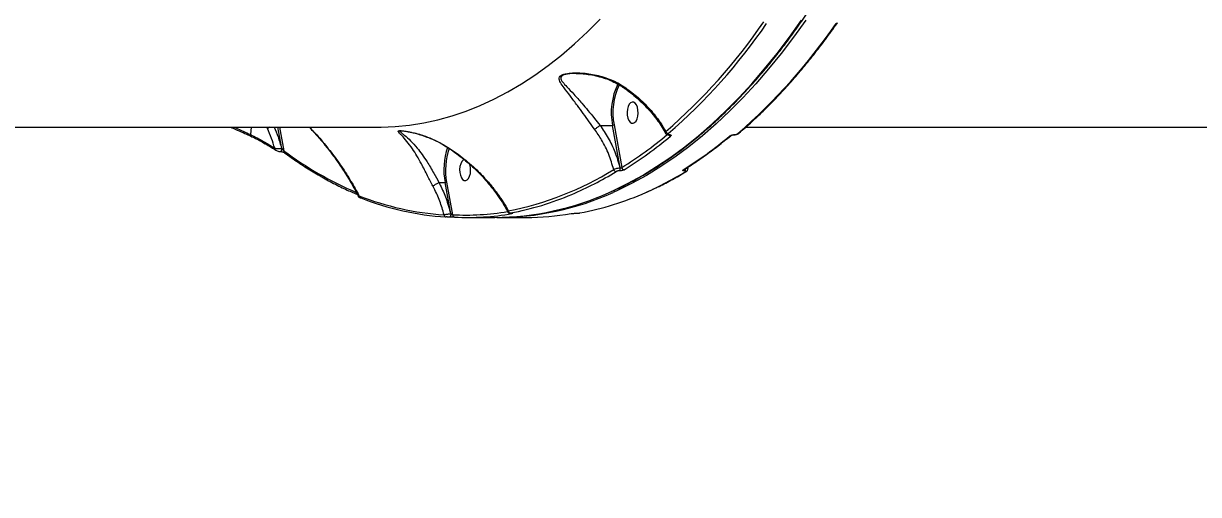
# Model space of a CAD drawing. Header units: millimetres. Extents: x -7735 to 7893, y -6545 to 6034.
# Drawn here: x 3934.3 to 4428.7, y -270.6 to -72.2 of the extents above; entities that cross this region are included whole.
import ezdxf

# ---------------------------------------------------------------- set-up
doc = ezdxf.new("R2010")
doc.units = ezdxf.units.MM
for name, color, linetype in [('DIKOM_ОБЪЕКТ', 7, 'Continuous'), ('DIKOM_РАЗМЕР_ЗОНА', 7, 'Continuous'), ('DIKOM_РАЗМЕР_ОБЪЕКТА', 7, 'Continuous')]:
    doc.layers.add(name, color=color, linetype=linetype)
doc.styles.add('style1', font='arial.ttf', dxfattribs={"width": 0.8})
doc.dimstyles.new('1-50', dxfattribs={"dimtxt": 300, "dimasz": 200, "dimexe": 100, "dimexo": 0, "dimgap": 100, "dimtad": 1, "dimtxsty": 'style1', "dimcen": 200, "dimclrd": 7, "dimclre": 7, "dimclrt": 7, "dimadec": 1, "dimazin": 2, "dimtfac": 1, "dimtmove": 0, "dimatfit": 2, "dimfxl": 0, "dimlwd": 25, "dimlwe": 18, "dimarcsym": 0})

# ---------------------------------------------------------------- blocks, each defined once
blk = doc.blocks.new('*D0')
at = {"layer": 'Defpoints', "color": 0, "transparency": 16777216}
for p in [(5893.22, 882.1), (-4595.74, 266.13), (5893.22, -5840.17)]:
    blk.add_point(p, dxfattribs=at)
at = {"layer": 'DIKOM_РАЗМЕР_ОБЪЕКТА', "color": 7, "lineweight": 18, "transparency": 16777216}
for p, q in [((5893.22, 882.1), (5893.22, -5940.17)), ((-4595.74, 266.13), (-4595.74, -5940.17))]:
    blk.add_line(p, q, dxfattribs=at)
at = {"layer": 'DIKOM_РАЗМЕР_ОБЪЕКТА', "color": 7, "lineweight": 25, "transparency": 16777216}
blk.add_line((-4395.74, -5840.17), (5693.22, -5840.17), dxfattribs=at)
at = {"layer": 'DIKOM_РАЗМЕР_ОБЪЕКТА', "color": 7, "transparency": 16777216}
for points in [[(-4395.74, -5806.84), (-4395.74, -5873.51), (-4595.74, -5840.17)], [(5693.22, -5806.84), (5693.22, -5873.51), (5893.22, -5840.17)]]:
    blk.add_solid(points, dxfattribs=at)
at = {"layer": 'DIKOM_РАЗМЕР_ОБЪЕКТА', "color": 7, "transparency": 16777216, "insert": (648.74, -5587), "char_height": 300, "attachment_point": 5, "style": 'style1'}
blk.add_mtext('10450', dxfattribs=at)
blk = doc.blocks.new('*D3')
at = {"layer": 'Defpoints', "color": 0, "transparency": 16777216}
for p in [(-6112.56, 266.13), (7893.22, 266.13), (7893.22, -6445.11)]:
    blk.add_point(p, dxfattribs=at)
at = {"layer": 'DIKOM_РАЗМЕР_ЗОНА', "color": 7, "lineweight": 18, "transparency": 16777216}
for p, q in [((-6112.56, 266.13), (-6112.56, -6545.11)), ((7893.22, 266.13), (7893.22, -6545.11))]:
    blk.add_line(p, q, dxfattribs=at)
at = {"layer": 'DIKOM_РАЗМЕР_ЗОНА', "color": 7, "lineweight": 25, "transparency": 16777216}
blk.add_line((-5912.56, -6445.11), (7693.22, -6445.11), dxfattribs=at)
at = {"layer": 'DIKOM_РАЗМЕР_ЗОНА', "color": 7, "transparency": 16777216}
for points in [[(-5912.56, -6411.77), (-5912.56, -6478.44), (-6112.56, -6445.11)], [(7693.22, -6411.77), (7693.22, -6478.44), (7893.22, -6445.11)]]:
    blk.add_solid(points, dxfattribs=at)
at = {"layer": 'DIKOM_РАЗМЕР_ЗОНА', "color": 7, "transparency": 16777216, "insert": (890.33, -6191.83), "char_height": 300, "attachment_point": 5, "style": 'style1'}
blk.add_mtext('13950', dxfattribs=at)

msp = doc.modelspace()

# ---------------------------------------------------------------- linework, layer by layer
at = {"layer": 'DIKOM_ОБЪЕКТ', "color": 7, "linetype": 'Continuous', "lineweight": 15}
for p, q in [((3821.657, -115.875), (4083.767, -115.875)), ((4030.152, -115.875), (4029.781, -118.96)), ((4036.963, -116.445), (4036.707, -115.875)), ((4042.973, -124.787), (4041.364, -115.875)), ((4042.066, -115.875), (4043.86, -125.816)), ((4176.907, -115.104), (4182.148, -115.104)), ((4185.374, -132.986), (4182.148, -115.104)), ((4182.82, -114.941), (4186.053, -132.861)), ((4238.24, -115.875), (4500.35, -115.875)), ((4029.957, -119.642), (4029.966, -119.647)), ((4205.772, -119.068), (4205.841, -119.068)), ((4205.977, -118.985), (4206.046, -118.985)), ((4233.27, -119.068), (4233.338, -119.068)), ((4233.475, -118.985), (4233.543, -118.985)), ((4042.406, -126.118), (4042.487, -126.118)), ((4042.892, -124.787), (4042.973, -124.787)), ((4185.327, -132.986), (4185.374, -132.986)), ((4213.905, -133.353), (4213.839, -132.725)), ((4185.043, -134.27), (4184.996, -134.27)), ((4212.299, -133.707), (4212.297, -133.709)), ((4212.52, -134.27), (4212.473, -134.27)), ((4109.147, -139.229), (4109.154, -139.227)), ((4109.154, -139.227), (4111.687, -139.227)), ((4114.093, -152.371), (4111.687, -139.227)), ((4112.358, -139.062), (4114.864, -152.749)), ((4114.065, -152.371), (4114.093, -152.371)), ((4139.386, -152.116), (4139.433, -152.112)), ((4139.386, -152.116), (4139.475, -152.116)), ((4139.433, -152.112), (4139.522, -152.112)), ((4139.475, -152.116), (4139.522, -152.112)), ((4166.904, -152.116), (4166.951, -152.112)), ((4166.904, -152.116), (4166.993, -152.116)), ((4166.951, -152.112), (4167.04, -152.112)), ((4166.993, -152.116), (4167.04, -152.112)), ((4113.58, -153.706), (4113.565, -153.706)), ((4113.58, -153.706), (4113.608, -153.706)), ((4113.608, -153.706), (4113.594, -153.706)), ((4121.011, -153.875), (4132.583, -153.875)), ((4134.297, -153.875), (4145.869, -153.875))]:
    msp.add_line(p, q, dxfattribs=at)
at = {"layer": 'DIKOM_ОБЪЕКТ', "color": 7, "linetype": 'Continuous', "lineweight": 15, "flags": 128}
for points in [[(4083.767, -115.875), (4084.761, -115.87), (4090.761, -115.633), (4096.754, -115.042), (4102.735, -114.095), (4108.699, -112.795), (4114.639, -111.142), (4120.551, -109.139), (4126.428, -106.786), (4132.266, -104.087), (4138.059, -101.042), (4143.801, -97.657), (4149.487, -93.933), (4155.112, -89.874), (4160.671, -85.483), (4166.158, -80.766), (4171.568, -75.726), (4176.897, -70.368)], [(4180.771, -143.321), (4182.608, -142.489), (4188.694, -139.499), (4194.733, -136.166), (4200.719, -132.495), (4206.648, -128.488), (4212.514, -124.149), (4218.314, -119.481), (4224.04, -114.489), (4229.691, -109.175), (4235.259, -103.546), (4240.741, -97.605), (4246.131, -91.358), (4251.426, -84.81), (4256.621, -77.966), (4261.712, -70.833)], [(4263.426, -70.833), (4258.336, -77.966), (4253.14, -84.81), (4247.846, -91.358), (4242.455, -97.605), (4236.973, -103.546), (4231.405, -109.175), (4225.755, -114.489), (4220.028, -119.481), (4214.229, -124.149), (4208.362, -128.488), (4202.433, -132.495), (4196.447, -136.166), (4190.408, -139.499), (4184.322, -142.489), (4182.424, -143.348)], [(4188.608, -112.002), (4189.016, -113.009), (4189.553, -113.752), (4190.176, -114.17), (4190.835, -114.231), (4191.476, -113.929), (4192.048, -113.289), (4192.503, -112.362), (4192.805, -111.224), (4192.93, -109.966), (4192.867, -108.691), (4192.622, -107.502), (4192.214, -106.495), (4191.677, -105.752), (4191.054, -105.333), (4190.395, -105.272), (4189.754, -105.574), (4189.182, -106.215), (4188.727, -107.141), (4188.425, -108.28), (4188.3, -109.538), (4188.363, -110.813), (4188.608, -112.002)], [(4040.253, -125.447), (4040.256, -125.449), (4040.296, -125.478)], [(4042.892, -124.787), (4042.92, -125.065), (4042.907, -125.347), (4042.854, -125.611), (4042.765, -125.835), (4042.647, -126.002), (4042.51, -126.097), (4042.403, -126.118)], [(4042.973, -124.787), (4043.001, -125.065), (4042.988, -125.347), (4042.935, -125.611), (4042.846, -125.835), (4042.727, -126.002), (4042.59, -126.097), (4042.489, -126.118)], [(4119.707, -129.459), (4119.292, -129.697), (4118.721, -130.337), (4118.266, -131.264), (4117.963, -132.403), (4117.839, -133.661), (4117.901, -134.936), (4118.146, -136.125)], [(4118.146, -136.125), (4118.554, -137.131), (4119.091, -137.874), (4119.715, -138.293), (4120.374, -138.354), (4121.015, -138.052), (4121.586, -137.412), (4122.042, -136.485), (4122.344, -135.347), (4122.469, -134.089), (4122.406, -132.814), (4122.161, -131.625), (4122.125, -131.509)], [(4075.985, -145.613), (4076.088, -145.644), (4076.246, -145.661)], [(4114.065, -152.371), (4114.092, -152.607), (4114.089, -152.849), (4114.057, -153.083), (4113.996, -153.294), (4113.912, -153.472), (4113.807, -153.604), (4113.689, -153.683), (4113.58, -153.706)], [(4114.093, -152.371), (4114.12, -152.607), (4114.118, -152.849), (4114.085, -153.083), (4114.025, -153.294), (4113.94, -153.472), (4113.835, -153.604), (4113.718, -153.683), (4113.608, -153.706)]]:
    msp.add_lwpolyline(points, dxfattribs=at)
at = {"layer": 'DIKOM_ОБЪЕКТ', "color": 7, "linetype": 'Continuous', "lineweight": 15}
for centre, radius, start, end in [((4044.062, 67.025), 244.739, 310.98478, 325.5447), ((4044.759, 66.58), 245.273, 310.98437, 325.54478), ((4074.006, 66.58), 245.273, 310.98437, 325.54478), ((4276.288, -71.585), 0.602, 266.38477, 322.17009), ((4209.332, -109.749), 27.706, 154.21613, 191.14499), ((4209.137, -109.75), 26.825, 154.01394, 191.15803), ((4042.002, -124.149), 9.205, 115.98696, 123.18675), ((4205.699, -117.41), 1.166, 195.66597, 266.21836), ((4234.884, -117.911), 0.663, 268.62714, 309.94386), ((4030.379, -119.169), 0.634, 160.77114, 228.19227), ((4094.565, 13.339), 172.466, 302.0373, 309.88712), ((4095.243, 12.912), 173.089, 302.03934, 310.03621), ((4206.645, -118.491), 1.122, 210.48139, 266.99886), ((4205.763, -118.752), 0.316, 273.27931, 312.57938), ((4205.833, -118.754), 0.315, 270.30546, 312.60214), ((4120.073, 12.951), 173.137, 302.04044, 310.03511), ((4231.443, -118.901), 0.711, 270.08067, 308.77221), ((4233.263, -118.755), 0.313, 270.47992, 312.70396), ((4233.33, -118.754), 0.314, 271.96429, 312.69838), ((4040.759, -124.885), 0.756, 168.86513, 228.01589), ((4044.617, -126.013), 0.783, 165.39209, 231.07067), ((4133.465, -5.106), 150.333, 233.41279, 246.83351), ((4140.371, -133.867), 29.18, 161.01034, 190.58551), ((4140.828, -133.909), 28.933, 161.64098, 190.26043), ((4184.035, -133.338), 1.339, 315.88367, 15.24966), ((4184.081, -133.338), 1.34, 315.90872, 15.22462), ((4187.152, -132.707), 1.109, 187.98038, 265.63126), ((4211.72, -133.448), 1.114, 312.50607, 4.09283), ((4211.761, -133.442), 1.123, 312.51079, 5.2284), ((4113.591, -22.884), 130.559, 280.91855, 301.93065), ((4109.031, -12.852), 142.767, 293.10643, 301.50676), ((4183.722, -133.475), 1.1, 191.1479, 265.771), ((4137.851, -12.079), 143.649, 293.98515, 301.49041), ((4211.932, -133.119), 0.694, 269.43472, 301.63456), ((4212.893, -133.875), 0.697, 269.49297, 301.23476), ((4131.926, -35.589), 118.288, 270.31793, 294.38933), ((4133.743, -36.02), 117.852, 269.85248, 294.39725), ((4145.66, -30.209), 123.91, 280.60631, 294.09405), ((4076.319, -144.843), 0.839, 173.78586, 246.5127), ((4118.754, -35.151), 117.833, 248.4566, 266.36133), ((4119.612, -35.812), 118.1, 248.45707, 266.36118), ((4116.662, -31.107), 122.982, 280.56956, 293.174), ((4112.184, -152.768), 0.908, 178.66756, 265.74552), ((4115.784, -152.828), 0.923, 175.05763, 265.32006), ((4120.148, -41.05), 111.824, 267.29184, 279.18533), ((4121.005, -41.729), 112.145, 267.29332, 279.67597), ((4139.297, -151.028), 0.978, 183.04019, 265.51971), ((4139.861, -151.478), 0.801, 234.73384, 269.43491), ((4145.826, -41.368), 112.507, 270.02194, 279.6636)]:
    msp.add_arc(centre, radius, start, end, dxfattribs=at)
for points, knots in [([(4181.059, -143.228), (4181.618, -142.99), (4184.115, -141.925), (4188.512, -139.724), (4194.244, -136.62), (4199.928, -133.188), (4205.561, -129.462), (4211.14, -125.436), (4216.659, -121.116), (4222.115, -116.503), (4227.503, -111.602), (4232.818, -106.417), (4238.059, -100.951), (4243.219, -95.208), (4248.296, -89.193), (4253.285, -82.912), (4258.183, -76.367), (4262.985, -69.564), (4267.689, -62.51), (4272.291, -55.208), (4276.787, -47.664), (4281.175, -39.885), (4285.45, -31.876), (4289.61, -23.643), (4293.651, -15.192), (4297.571, -6.529), (4301.367, 2.338), (4305.036, 11.403), (4308.574, 20.66), (4311.981, 30.101), (4315.252, 39.719), (4318.385, 49.507), (4321.379, 59.458), (4324.231, 69.564), (4326.939, 79.818), (4329.501, 90.212), (4331.914, 100.738), (4334.178, 111.388), (4336.29, 122.154), (4338.25, 133.028), (4340.055, 144.003), (4341.703, 155.069), (4343.195, 166.218), (4344.529, 177.443), (4345.702, 188.734), (4346.717, 200.083), (4347.57, 211.482), (4348.262, 222.922), (4348.792, 234.394), (4349.157, 245.89), (4349.347, 256.137), (4349.373, 262.55), (4349.383, 265.124)], [0, 0, 0, 0, 0.0058772, 0.026268, 0.0466646, 0.0670672, 0.0874751, 0.107888, 0.1283052, 0.1487262, 0.1691504, 0.1895773, 0.2100068, 0.2304374, 0.2508696, 0.2713032, 0.2917373, 0.3121714, 0.3326061, 0.3530407, 0.373475, 0.3939091, 0.414343, 0.4347763, 0.4552088, 0.4756412, 0.4960728, 0.5165041, 0.5369347, 0.5573648, 0.5777943, 0.5982233, 0.6186518, 0.6390797, 0.6595072, 0.6799345, 0.7003611, 0.7207874, 0.7412133, 0.7616389, 0.7820642, 0.8024892, 0.8229139, 0.8433384, 0.8637627, 0.8841869, 0.9046108, 0.9250347, 0.9454585, 0.9658821, 0.9863058, 1, 1, 1, 1]), ([(4235.31, -118.42), (4236.265, -117.598), (4239.034, -115.215), (4243.563, -111.051), (4248.872, -105.838), (4254.103, -100.34), (4259.255, -94.568), (4264.323, -88.525), (4269.301, -82.212), (4273.439, -76.659), (4275.902, -73.174), (4276.764, -71.954)], [0, 0, 0, 0, 0.0652909, 0.1892526, 0.313229, 0.437217, 0.5612157, 0.6852229, 0.8092359, 0.9332511, 1, 1, 1, 1]), ([(4174.628, -116.755), (4173.862, -115.697), (4172.218, -113.426), (4169.803, -110.036), (4167.124, -106.35), (4164.345, -102.657), (4161.924, -99.53), (4160.435, -97.431), (4159.776, -96.091), (4159.619, -95.174), (4159.929, -94.566), (4160.468, -94.094), (4161.362, -93.633), (4163.378, -93.177), (4166.075, -92.964), (4170.166, -93.038), (4175.441, -93.767), (4180.539, -95.355), (4184.402, -97.157), (4186.154, -98.279), (4187.034, -98.842)], [0, 0, 0, 0, 0.0590537, 0.1267706, 0.196527, 0.2899968, 0.3861919, 0.4527685, 0.4864311, 0.520906, 0.5489138, 0.5542493, 0.5800479, 0.6152099, 0.6617388, 0.7094925, 0.8061444, 0.905604, 0.9525563, 1, 1, 1, 1]), ([(4166.792, -93.265), (4166.668, -93.261), (4165.547, -93.225), (4163.759, -93.374), (4161.766, -93.753), (4160.921, -94.17), (4160.455, -94.593), (4160.247, -95.145), (4160.548, -95.971), (4161.402, -97.191), (4163.154, -99.096), (4165.888, -101.964), (4168.927, -105.341), (4171.833, -108.8), (4174.411, -111.926), (4176.068, -114.147), (4176.901, -115.105), (4176.901, -115.106)], [0, 0, 0, 0, 0.00888518, 0.07971483, 0.12974017, 0.16530013, 0.1726403, 0.21169898, 0.26057309, 0.31138949, 0.41181985, 0.55500393, 0.7015788, 0.80512488, 0.91106632, 0.9999491, 1, 1, 1, 1]), ([(4166.793, -93.262), (4167.305, -93.265), (4168.747, -93.271), (4171.25, -93.491), (4174.324, -93.985), (4177.45, -94.761), (4180.555, -95.816), (4183.383, -97.105), (4185.512, -98.276), (4186.572, -99.05), (4186.866, -99.264)], [0, 0, 0, 0, 0.0739465, 0.2082635, 0.3566752, 0.5134839, 0.6608995, 0.8170961, 0.9491956, 1, 1, 1, 1]), ([(4186.895, -99.225), (4186.889, -99.204), (4186.877, -99.167), (4186.951, -98.999), (4187.013, -98.883), (4187.034, -98.842)], [0, 0, 0, 0, 0.4598316, 0.8140239, 1, 1, 1, 1]), ([(4187.034, -98.842), (4188.813, -100.15), (4192.417, -102.797), (4196.537, -106.775), (4199.827, -110.537), (4202.418, -113.995), (4203.853, -116.476), (4204.576, -117.725)], [0, 0, 0, 0, 0.2398766, 0.4858727, 0.6394179, 0.8185466, 1, 1, 1, 1]), ([(4186.873, -99.256), (4187.374, -99.602), (4188.869, -100.633), (4191.214, -102.513), (4193.895, -104.873), (4196.4, -107.363), (4198.708, -109.948), (4200.808, -112.608), (4202.654, -115.32), (4203.848, -117.258), (4204.355, -118.284), (4204.408, -118.392)], [0, 0, 0, 0, 0.0653913, 0.1949517, 0.3255285, 0.4569642, 0.5888087, 0.7203565, 0.8523245, 0.9844213, 1, 1, 1, 1]), ([(4021.397, -115.875), (4022.145, -116.183), (4023.102, -116.577), (4025.199, -117.433), (4027.33, -118.389), (4029.152, -119.265), (4029.963, -119.654)], [0, 0, 0, 0, 0.2502609, 0.3195918, 0.6975572, 1, 1, 1, 1]), ([(4022.855, -115.875), (4023.127, -115.981), (4025.633, -116.958), (4027.826, -118.017), (4029.781, -118.96)], [0, 0, 0, 0, 0.108413, 1, 1, 1, 1]), ([(4040.017, -124.739), (4039.603, -123.343), (4038.769, -120.535), (4037.567, -117.813), (4036.963, -116.445)], [0, 0, 0, 0, 0.4974104, 1, 1, 1, 1]), ([(4039.764, -115.875), (4040.345, -117.215), (4041.612, -120.137), (4042.442, -123.154), (4042.892, -124.787)], [0, 0, 0, 0, 0.4588312, 1, 1, 1, 1]), ([(4054.593, -115.875), (4055.248, -116.566), (4057.07, -118.489), (4059.889, -121.791), (4063.109, -125.817), (4066.249, -130.082), (4069.244, -134.497), (4071.982, -138.975), (4073.953, -142.455), (4074.914, -144.441), (4075.157, -144.942)], [0, 0, 0, 0, 0.0755217, 0.2101047, 0.3503644, 0.4970325, 0.6499629, 0.8009036, 0.9497592, 1, 1, 1, 1]), ([(4054.649, -115.875), (4055.242, -116.476), (4057.656, -118.924), (4061.465, -123.462), (4066.09, -129.426), (4069.563, -134.542), (4072.74, -139.65), (4074.394, -142.724), (4075.485, -144.752)], [0, 0, 0, 0, 0.0665673, 0.2708088, 0.4801279, 0.6894553, 0.7951216, 1, 1, 1, 1]), ([(4106.57, -140.63), (4105.834, -139.197), (4104.639, -136.873), (4103.043, -133.743), (4101.524, -130.876), (4099.823, -127.872), (4097.77, -124.631), (4095.593, -121.693), (4093.743, -119.642), (4092.498, -118.362), (4091.952, -117.715), (4092.052, -117.384), (4092.642, -117.278), (4093.881, -117.345), (4095.94, -117.646), (4098.635, -118.22), (4102.267, -119.244), (4106.564, -120.804), (4109.655, -122.484), (4111.215, -123.332)], [0, 0, 0, 0, 0.0742566, 0.1205052, 0.1678168, 0.2375809, 0.3094447, 0.4056728, 0.5047072, 0.5602509, 0.6168557, 0.6484777, 0.6753881, 0.7024597, 0.7386908, 0.7871108, 0.8368183, 0.9176553, 1, 1, 1, 1]), ([(4093.269, -117.38), (4093.246, -117.378), (4092.889, -117.358), (4092.677, -117.465), (4092.7, -117.761), (4093.495, -118.376), (4095.015, -119.557), (4097.215, -121.478), (4099.696, -124.198), (4102.027, -127.254), (4103.874, -130.047), (4105.538, -132.756), (4107.127, -135.698), (4108.614, -137.802), (4109.147, -139.228), (4109.147, -139.229)], [0, 0, 0, 0, 0.0025526, 0.0392156, 0.083714, 0.1649976, 0.2485927, 0.3934957, 0.5418367, 0.6467158, 0.7540217, 0.8225261, 0.8923317, 0.9999679, 1, 1, 1, 1]), ([(4093.269, -117.378), (4093.27, -117.378), (4093.325, -117.377), (4093.635, -117.387), (4094.24, -117.444), (4095.093, -117.556), (4095.763, -117.678), (4096.088, -117.737)], [0, 0, 0, 0, 0.0036952, 0.1831505, 0.4228889, 0.7194087, 1, 1, 1, 1]), ([(4096.088, -117.737), (4096.168, -117.751), (4096.704, -117.843), (4097.907, -118.11), (4099.79, -118.58), (4102.149, -119.294), (4104.977, -120.306), (4108.02, -121.673), (4110.153, -122.742), (4111.14, -123.395), (4111.172, -123.416)], [0, 0, 0, 0, 0.016767, 0.1129761, 0.2331904, 0.3832626, 0.5673253, 0.7845992, 0.9929302, 1, 1, 1, 1]), ([(4174.628, -116.755), (4174.647, -116.742), (4174.724, -116.691), (4174.942, -116.541), (4175.341, -116.259), (4175.881, -115.868), (4176.434, -115.46), (4176.746, -115.224), (4176.901, -115.106)], [0, 0, 0, 0, 0.0380705, 0.1491706, 0.361828, 0.5745279, 0.7872209, 1, 1, 1, 1]), ([(4182.643, -133.688), (4182.021, -131.573), (4180.759, -127.286), (4177.943, -121.577), (4175.629, -118.211), (4174.628, -116.755)], [0, 0, 0, 0, 0.3558566, 0.7214744, 1, 1, 1, 1]), ([(4176.901, -115.106), (4176.902, -115.105), (4176.904, -115.104), (4176.906, -115.104), (4176.907, -115.104)], [0, 0, 0, 0, 0.59721018, 1, 1, 1, 1]), ([(4176.907, -115.104), (4178.098, -116.857), (4180.511, -120.404), (4183.42, -126.442), (4184.669, -130.731), (4185.327, -132.986)], [0, 0, 0, 0, 0.3165749, 0.6406727, 1, 1, 1, 1]), ([(4182.82, -114.941), (4182.81, -114.947), (4182.792, -114.959), (4182.733, -114.989), (4182.63, -115.029), (4182.471, -115.071), (4182.301, -115.099), (4182.199, -115.102), (4182.148, -115.104)], [0, 0, 0, 0, 0.07003086, 0.14145649, 0.35599955, 0.57087627, 0.78552765, 1, 1, 1, 1]), ([(4204.419, -118.387), (4204.39, -118.291), (4204.33, -118.096), (4204.493, -117.85), (4204.576, -117.725)], [0, 0, 0, 0, 0.4934211, 1, 1, 1, 1]), ([(4204.432, -118.38), (4204.473, -118.462), (4204.571, -118.651), (4204.841, -118.857), (4205.193, -119.008), (4205.503, -119.073), (4205.72, -119.059), (4205.78, -119.055)], [0, 0, 0, 0, 0.1632411, 0.3799025, 0.6095061, 0.891774, 1, 1, 1, 1]), ([(4205.622, -118.574), (4205.575, -118.622), (4205.481, -118.719), (4205.487, -118.846), (4205.606, -118.938), (4205.789, -118.98), (4205.929, -118.984), (4205.977, -118.985)], [0, 0, 0, 0, 0.2288067, 0.4578605, 0.6785593, 0.8883548, 1, 1, 1, 1]), ([(4233.341, -119.062), (4233.378, -119.064), (4233.609, -119.074), (4234.089, -118.997), (4234.723, -118.786), (4235.135, -118.605), (4235.291, -118.427), (4235.305, -118.411)], [0, 0, 0, 0, 0.0548835, 0.3414887, 0.6395428, 0.9670682, 1, 1, 1, 1]), ([(4233.543, -118.985), (4233.64, -118.981), (4233.835, -118.972), (4234.159, -118.906), (4234.463, -118.808), (4234.711, -118.692), (4234.82, -118.61), (4234.868, -118.574)], [0, 0, 0, 0, 0.2040723, 0.4080172, 0.613725, 0.8264782, 1, 1, 1, 1]), ([(4029.781, -118.96), (4031.681, -119.919), (4035.528, -121.86), (4038.508, -123.771), (4040.017, -124.739)], [0, 0, 0, 0, 0.4938188, 1, 1, 1, 1]), ([(4029.953, -119.648), (4030.638, -119.976), (4031.563, -120.419), (4032.397, -120.864), (4032.613, -120.98)], [0, 0, 0, 0, 0.7406494, 1, 1, 1, 1]), ([(4032.613, -120.98), (4033.322, -121.35), (4034.968, -122.209), (4037.287, -123.554), (4039.13, -124.679), (4040.031, -125.303), (4040.249, -125.454)], [0, 0, 0, 0, 0.24604979, 0.57061942, 0.8963814, 1, 1, 1, 1]), ([(4111.159, -123.44), (4111.715, -123.769), (4113.323, -124.724), (4115.897, -126.499), (4118.899, -128.758), (4121.841, -131.225), (4124.708, -133.879), (4127.469, -136.704), (4130.091, -139.675), (4132.555, -142.777), (4134.816, -145.972), (4136.683, -148.91), (4137.671, -150.776), (4138.08, -151.548)], [0, 0, 0, 0, 0.0461822, 0.13360173, 0.22386122, 0.31708789, 0.41324611, 0.51206797, 0.61306158, 0.71576759, 0.82073739, 0.92575743, 1, 1, 1, 1]), ([(4111.167, -123.425), (4111.169, -123.419), (4111.171, -123.411), (4111.204, -123.352), (4111.215, -123.332)], [0, 0, 0, 0, 0.6627483, 1, 1, 1, 1]), ([(4111.215, -123.332), (4111.506, -123.507), (4112.972, -124.386), (4115.544, -126.073), (4119.975, -129.33), (4123.99, -132.815), (4127.845, -136.69), (4130.715, -139.903), (4133.567, -143.532), (4136.151, -147.264), (4137.597, -149.808), (4138.321, -151.079)], [0, 0, 0, 0, 0.02429318, 0.12224934, 0.22022103, 0.42151591, 0.51189068, 0.63223711, 0.75258901, 0.87629124, 1, 1, 1, 1]), ([(4205.835, -119.07), (4205.865, -119.07), (4205.945, -119.069), (4206.009, -119.08), (4206.013, -119.081), (4206.015, -119.081)], [0, 0, 0, 0, 0.2671202, 0.7086784, 1, 1, 1, 1]), ([(4206.046, -118.985), (4206.118, -118.987), (4206.332, -118.993), (4206.612, -119.058), (4206.793, -119.199), (4206.802, -119.393), (4206.658, -119.539), (4206.586, -119.612)], [0, 0, 0, 0, 0.1081735, 0.3203717, 0.5430385, 0.7715436, 1, 1, 1, 1]), ([(4212.296, -133.71), (4213.291, -133.081), (4216.172, -131.26), (4220.9, -128.014), (4226.44, -123.914), (4230.075, -120.939), (4231.882, -119.46)], [0, 0, 0, 0, 0.1499011, 0.4342791, 0.718704, 1, 1, 1, 1]), ([(4231.444, -119.612), (4231.519, -119.556), (4231.687, -119.432), (4232.072, -119.255), (4232.54, -119.105), (4233.033, -119.005), (4233.328, -118.992), (4233.475, -118.985)], [0, 0, 0, 0, 0.1740999, 0.3895406, 0.5957939, 0.7978101, 1, 1, 1, 1]), ([(4231.888, -119.456), (4231.89, -119.454), (4231.895, -119.45), (4231.972, -119.397), (4232.127, -119.319), (4232.376, -119.222), (4232.685, -119.136), (4232.983, -119.084), (4233.185, -119.067), (4233.254, -119.069), (4233.266, -119.07)], [0, 0, 0, 0, 0.0604963, 0.1706151, 0.3102124, 0.472442, 0.6568701, 0.8238626, 0.9682845, 1, 1, 1, 1]), ([(4040.017, -124.739), (4040.184, -124.753), (4040.517, -124.781), (4041.235, -124.803), (4041.993, -124.809), (4042.557, -124.8), (4042.826, -124.79), (4042.892, -124.787)], [0, 0, 0, 0, 0.24154905, 0.48339946, 0.71645169, 0.93064174, 1, 1, 1, 1]), ([(4040.301, -125.471), (4040.352, -125.507), (4040.582, -125.671), (4041.046, -125.871), (4041.513, -125.989), (4041.716, -126.04)], [0, 0, 0, 0, 0.1374173, 0.6256403, 1, 1, 1, 1]), ([(4041.716, -126.04), (4041.721, -126.042), (4041.921, -126.096), (4042.171, -126.134), (4042.38, -126.113), (4042.403, -126.11)], [0, 0, 0, 0, 0.0248095, 0.8907779, 1, 1, 1, 1]), ([(4042.49, -126.119), (4042.5, -126.118), (4042.545, -126.117), (4042.683, -126.127), (4042.897, -126.156), (4043.177, -126.217), (4043.507, -126.316), (4043.846, -126.452), (4044.067, -126.578), (4044.109, -126.611), (4044.116, -126.617)], [0, 0, 0, 0, 0.0222293, 0.1004435, 0.2018727, 0.3227303, 0.4838169, 0.6936783, 0.9467335, 1, 1, 1, 1]), ([(4042.973, -124.787), (4042.993, -124.789), (4043.027, -124.792), (4043.1, -124.82), (4043.167, -124.86), (4043.289, -124.955), (4043.461, -125.138), (4043.677, -125.444), (4043.795, -125.685), (4043.86, -125.816)], [0, 0, 0, 0, 0.0449033, 0.0743084, 0.1536074, 0.1942457, 0.3791729, 0.6613563, 1, 1, 1, 1]), ([(4044.126, -126.622), (4045.105, -127.331), (4047.943, -129.387), (4052.685, -132.561), (4058.363, -136.047), (4064.09, -139.217), (4069.571, -141.967), (4073.158, -143.519), (4074.808, -144.232)], [0, 0, 0, 0, 0.09800944, 0.28401423, 0.46999085, 0.6559258, 0.84180819, 1, 1, 1, 1]), ([(4182.643, -133.688), (4182.772, -133.616), (4183.029, -133.473), (4183.614, -133.271), (4184.267, -133.11), (4184.865, -133.014), (4185.195, -132.994), (4185.327, -132.986)], [0, 0, 0, 0, 0.214325, 0.428329, 0.6427664, 0.8576357, 1, 1, 1, 1]), ([(4185.374, -132.986), (4185.407, -132.985), (4185.489, -132.984), (4185.64, -132.969), (4185.805, -132.941), (4185.954, -132.904), (4186.02, -132.875), (4186.053, -132.861)], [0, 0, 0, 0, 0.1408375, 0.3551226, 0.5699441, 0.7851475, 1, 1, 1, 1]), ([(4213.25, -134.463), (4213.296, -134.437), (4213.453, -134.351), (4213.677, -134.118), (4213.841, -133.756), (4213.895, -133.477), (4213.855, -133.346), (4213.853, -133.342)], [0, 0, 0, 0, 0.1281967, 0.4351167, 0.7086904, 0.9893809, 1, 1, 1, 1]), ([(4213.334, -133.048), (4213.435, -133.069), (4213.683, -133.121), (4213.851, -133.237), (4213.835, -133.332), (4213.83, -133.359)], [0, 0, 0, 0, 0.3306246, 0.8042904, 1, 1, 1, 1]), ([(4184.996, -134.27), (4184.93, -134.271), (4184.763, -134.275), (4184.461, -134.312), (4184.131, -134.38), (4183.836, -134.471), (4183.706, -134.538), (4183.641, -134.572)], [0, 0, 0, 0, 0.14222871, 0.3571189, 0.57154145, 0.78566764, 1, 1, 1, 1]), ([(4187.067, -133.813), (4186.97, -133.865), (4186.776, -133.968), (4186.333, -134.104), (4185.839, -134.208), (4185.389, -134.262), (4185.141, -134.267), (4185.043, -134.27)], [0, 0, 0, 0, 0.21499046, 0.42995854, 0.64463389, 0.85931688, 1, 1, 1, 1]), ([(4196.532, -143.236), (4198.022, -142.568), (4201.445, -141.033), (4206.654, -138.319), (4210.729, -136.003), (4212.889, -134.693), (4213.254, -134.472)], [0, 0, 0, 0, 0.2646372, 0.6081212, 0.9337347, 1, 1, 1, 1]), ([(4212.473, -134.27), (4212.382, -134.267), (4212.152, -134.262), (4211.879, -134.208), (4211.719, -134.105), (4211.719, -133.968), (4211.856, -133.865), (4211.925, -133.813)], [0, 0, 0, 0, 0.1408997, 0.3553632, 0.5700922, 0.7849669, 1, 1, 1, 1]), ([(4212.887, -134.572), (4212.933, -134.538), (4213.025, -134.471), (4213.024, -134.38), (4212.919, -134.312), (4212.736, -134.275), (4212.581, -134.271), (4212.52, -134.27)], [0, 0, 0, 0, 0.21435189, 0.42844217, 0.642855, 0.8576866, 1, 1, 1, 1]), ([(4106.57, -140.63), (4106.581, -140.621), (4106.678, -140.55), (4106.941, -140.379), (4107.444, -140.084), (4108.033, -139.766), (4108.634, -139.463), (4108.979, -139.305), (4109.147, -139.229)], [0, 0, 0, 0, 0.02593496, 0.22028579, 0.41786734, 0.61553066, 0.81314616, 1, 1, 1, 1]), ([(4111.276, -152.747), (4110.717, -150.823), (4109.621, -147.05), (4107.828, -143.039), (4106.743, -140.961), (4106.57, -140.63)], [0, 0, 0, 0, 0.4665278, 0.9150158, 1, 1, 1, 1]), ([(4109.154, -139.227), (4109.33, -139.571), (4110.444, -141.748), (4112.344, -146.095), (4113.471, -150.204), (4114.065, -152.371)], [0, 0, 0, 0, 0.0814809, 0.5156544, 1, 1, 1, 1]), ([(4112.358, -139.062), (4112.351, -139.067), (4112.332, -139.079), (4112.275, -139.11), (4112.168, -139.152), (4112.009, -139.193), (4111.839, -139.222), (4111.738, -139.225), (4111.687, -139.227)], [0, 0, 0, 0, 0.05369458, 0.14151716, 0.35622569, 0.57065559, 0.78541916, 1, 1, 1, 1]), ([(4075.16, -144.94), (4075.152, -144.933), (4075.105, -144.898), (4075.241, -144.83), (4075.429, -144.77), (4075.485, -144.752)], [0, 0, 0, 0, 0.1418669, 0.7442524, 1, 1, 1, 1]), ([(4075.149, -144.945), (4075.185, -145.011), (4075.265, -145.155), (4075.443, -145.322), (4075.674, -145.479), (4075.849, -145.562), (4075.973, -145.607), (4075.985, -145.612)], [0, 0, 0, 0, 0.16685975, 0.36439507, 0.5937895, 0.95926273, 1, 1, 1, 1]), ([(4111.276, -152.747), (4111.389, -152.716), (4111.634, -152.65), (4112.186, -152.55), (4112.825, -152.463), (4113.483, -152.398), (4113.87, -152.38), (4114.065, -152.371)], [0, 0, 0, 0, 0.1848153, 0.3988182, 0.6012701, 0.7989813, 1, 1, 1, 1]), ([(4114.093, -152.371), (4114.132, -152.374), (4114.181, -152.377), (4114.291, -152.4), (4114.427, -152.446), (4114.6, -152.534), (4114.753, -152.639), (4114.828, -152.713), (4114.864, -152.749)], [0, 0, 0, 0, 0.1270306, 0.162584, 0.3402774, 0.545583, 0.7831345, 1, 1, 1, 1]), ([(4138.109, -151.534), (4138.087, -151.489), (4138.032, -151.375), (4138.169, -151.205), (4138.3, -151.097), (4138.321, -151.079)], [0, 0, 0, 0, 0.3578756, 0.897049, 1, 1, 1, 1]), ([(4138.088, -151.544), (4138.089, -151.547), (4138.117, -151.644), (4138.254, -151.782), (4138.444, -151.941), (4138.639, -152.031), (4138.81, -152.078), (4139.016, -152.107), (4139.199, -152.118), (4139.39, -152.115), (4139.432, -152.114)], [0, 0, 0, 0, 0.00565276, 0.17083041, 0.31186144, 0.43596016, 0.5437727, 0.66034603, 0.92630877, 1, 1, 1, 1]), ([(4139.221, -152.002), (4139.147, -152.018), (4139.016, -152.046), (4139.006, -152.08), (4139.105, -152.102), (4139.267, -152.111), (4139.395, -152.112), (4139.433, -152.112)], [0, 0, 0, 0, 0.30254973, 0.53466724, 0.72536521, 0.91703612, 1, 1, 1, 1]), ([(4139.517, -152.118), (4139.564, -152.118), (4139.696, -152.118), (4139.809, -152.124), (4139.868, -152.132), (4139.858, -152.13), (4139.857, -152.13)], [0, 0, 0, 0, 0.2395819, 0.665518, 0.95951, 1, 1, 1, 1]), ([(4139.522, -152.112), (4139.58, -152.112), (4139.781, -152.114), (4140.035, -152.129), (4140.189, -152.164), (4140.166, -152.215), (4139.964, -152.256), (4139.853, -152.278)], [0, 0, 0, 0, 0.07960962, 0.27572615, 0.47077831, 0.71053371, 1, 1, 1, 1]), ([(4164.711, -152.278), (4164.729, -152.275), (4164.862, -152.253), (4165.157, -152.215), (4165.631, -152.17), (4166.098, -152.138), (4166.554, -152.116), (4166.819, -152.114), (4166.951, -152.112)], [0, 0, 0, 0, 0.0391944, 0.2872604, 0.4952546, 0.6710748, 0.8353186, 1, 1, 1, 1]), ([(4167.04, -152.112), (4167.126, -152.111), (4167.297, -152.109), (4167.59, -152.096), (4167.887, -152.075), (4168.185, -152.045), (4168.369, -152.019), (4168.454, -152.004), (4168.467, -152.002)], [0, 0, 0, 0, 0.1672352, 0.3343279, 0.5089876, 0.7131437, 0.9576526, 1, 1, 1, 1]), ([(4113.565, -153.706), (4113.466, -153.706), (4113.268, -153.705), (4112.93, -153.7), (4112.599, -153.693), (4112.31, -153.683), (4112.178, -153.676), (4112.116, -153.673)], [0, 0, 0, 0, 0.1951066, 0.3901438, 0.5932777, 0.8111707, 1, 1, 1, 1]), ([(4115.709, -153.749), (4115.619, -153.745), (4115.428, -153.737), (4115.009, -153.724), (4114.527, -153.714), (4114.031, -153.707), (4113.739, -153.706), (4113.594, -153.706)], [0, 0, 0, 0, 0.189081, 0.404604, 0.6069457, 0.8033704, 1, 1, 1, 1])]:
    msp.add_open_spline(points, degree=3, knots=knots, dxfattribs=at)

# ---------------------------------------------------------------- dimensions: what is measured, and where the dimension line sits
at = {"layer": 'DIKOM_РАЗМЕР_ЗОНА'}
dim = msp.add_linear_dim(base=(7893.216, -6445.106), p1=(-6112.558, 266.125), p2=(7893.216, 266.125), text='13950', dimstyle='1-50', dxfattribs=at)
dim.commit()
dim.dimension.update_dxf_attribs({"geometry": '*D3', "text_midpoint": (890.329, -6445.106), "dimtype": 160})
at = {"layer": 'DIKOM_РАЗМЕР_ОБЪЕКТА'}
dim = msp.add_linear_dim(base=(5893.216, -5840.173), p1=(-4595.736, 266.125), p2=(5893.216, 882.098), text='10450', dimstyle='1-50', dxfattribs=at)
dim.commit()
dim.dimension.update_dxf_attribs({"geometry": '*D0', "text_midpoint": (648.74, -5840.173), "dimtype": 160})

doc.saveas('drawing.dxf')
